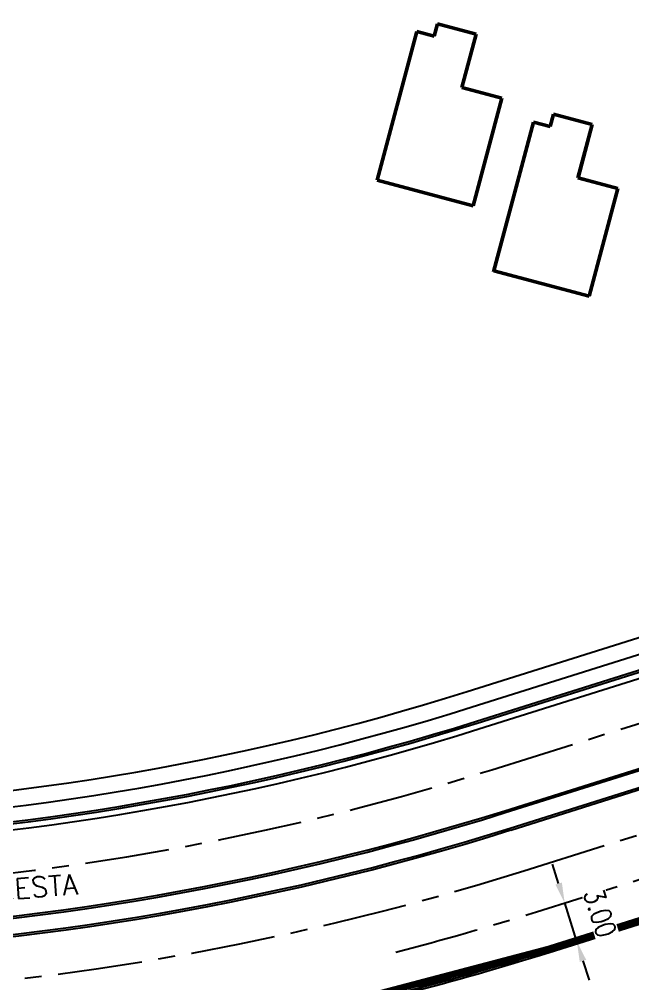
# Model space of a CAD drawing. Header units: metres. Extents: x 689715 to 690980, y 1005284 to 1006835.
# Drawn here: x 690718.7 to 690764.1, y 1005719.6 to 1005791.1 of the extents above; entities that cross this region are included whole.
import ezdxf

# ---------------------------------------------------------------- set-up
doc = ezdxf.new("R2010")
doc.units = ezdxf.units.M
doc.linetypes.add('CENTER', pattern=[2, 1.25, -0.25, 0.25, -0.25])
doc.linetypes.add('DASHED2', pattern=[0.375, 0.25, -0.125])
doc.layers.add('A-AREA-BNDY', color=1, linetype='Continuous', lineweight=50)
for name, color, linetype in [('C-CALLE-ACERA', 8, 'Continuous'), ('C-CALLE-BORDE', 7, 'Continuous'), ('C-CALLE-CORDON', 8, 'Continuous'), ('C-CALLE-DIM', 5, 'Continuous'), ('C-CALLE-EJE', 160, 'CENTER'), ('C-CALLES-NOMBRE', 2, 'Continuous'), ('C-LOTE-LINEA', 230, 'Continuous'), ('POLIGONO EFECTIVO FIII', 6, 'Continuous')]:
    doc.layers.add(name, color=color, linetype=linetype)
doc.styles.add('ESTANDAR', font='romans.shx')
doc.styles.add('ESTANDAR 0.8', font='romans.shx', dxfattribs={"width": 0.8})
doc.dimstyles.new('RGIRO', dxfattribs={"dimtxt": 1.5, "dimasz": 1.5, "dimexe": 0.18, "dimexo": 0.06, "dimgap": 0.9, "dimtad": 1, "dimzin": 0, "dimdsep": 46, "dimtxsty": 'ESTANDAR 0.8', "dimcen": 0, "dimse1": 1, "dimse2": 1, "dimclrd": 9, "dimclre": 1, "dimclrt": 3, "dimadec": 0, "dimazin": 0, "dimtfac": 1, "dimtmove": 2, "dimatfit": 3, "dimfxl": 1, "dimtfill": 1, "dimtolj": 1, "dimtzin": 0, "dimarcsym": 2})

# ---------------------------------------------------------------- blocks, each defined once
blk = doc.blocks.new('*D238')
at = {"layer": 'C-CALLE-DIM', "color": 9, "lineweight": -2, "transparency": 16777216}
for p, q in [((690758.632, 1005727.043), (690758.181, 1005728.473)), ((690760.433, 1005721.319), (690760.884, 1005719.889))]:
    blk.add_line(p, q, dxfattribs=at)
at = {"layer": 'C-CALLE-DIM', "color": 9, "transparency": 16777216}
blk.add_solid([(690758.87, 1005727.118), (690758.393, 1005726.968), (690759.082, 1005725.612)], dxfattribs=at)
at = {"layer": 'Defpoints', "color": 0, "transparency": 16777216}
for p in [(690758.618, 1005725.466), (690759.082, 1005725.612), (690759.519, 1005722.604)]:
    blk.add_point(p, dxfattribs=at)
at = {"layer": 'C-CALLE-DIM', "color": 3, "transparency": 16777216, "insert": (690761.707, 1005724.866), "char_height": 1.5, "attachment_point": 5, "rotation": 287.4727, "style": 'ESTANDAR 0.8', "bg_fill": 3, "box_fill_scale": 1.1, "bg_fill_color": 256, "bg_fill_true_color": 13158600, "bg_fill_transparency": 0}
blk.add_mtext('\\A1;3.00', dxfattribs=at)
at = {"layer": 'C-CALLE-DIM', "color": 9, "lineweight": -2, "transparency": 16777216}
blk.add_line((690759.983, 1005722.75), (690759.082, 1005725.612), dxfattribs=at)
at = {"layer": 'C-CALLE-DIM', "color": 9, "transparency": 16777216}
blk.add_solid([(690760.672, 1005721.395), (690760.195, 1005721.244), (690759.983, 1005722.75)], dxfattribs=at)
blk = doc.blocks.new('Castilla A - Mm5')
at = {"layer": 'A-AREA-BNDY'}
for p, q in [((-6025, 12340), (-3055, 12340)), ((-6025, 11400), (-6025, 12340)), ((-3055, 8260), (-3055, 12340)), ((-7340, 11400), (-6025, 11400)), ((-7340, 11400), (-7340, 0)), ((0, 8260), (-3055, 8260)), ((0, 8260), (0, 0)), ((0, 0), (-7340, 0))]:
    blk.add_line(p, q, dxfattribs=at)
blk = doc.blocks.new('Castilla B - Mm5')
at = {"layer": 'A-AREA-BNDY'}
for p, q in [((-6030, 12337), (-3060, 12337)), ((-6030, 11400), (-6030, 12337)), ((-3055, 8260), (-3060, 12337)), ((-7300, 11400), (-7300, 0)), ((-7300, 11400), (-6030, 11400)), ((0, 8260), (-3055, 8260)), ((0, 8260), (0, 0)), ((0, 0), (-7300, 0))]:
    blk.add_line(p, q, dxfattribs=at)
blk = doc.blocks.new('A$C5dd979a5')
at = {"layer": 'A-AREA-BNDY'}
for p, q in [((-6.03, 11.4), (-6.03, 12.337)), ((-6.03, 12.337), (-3.06, 12.337)), ((-3.06, 8.26), (-3.06, 12.337)), ((-7.3, 11.4), (-7.3, -0.07)), ((-7.3, 11.4), (-6.03, 11.4)), ((0, 8.26), (-3.06, 8.26)), ((0, 8.26), (0, 0)), ((0, 0), (-7.3, 0))]:
    blk.add_line(p, q, dxfattribs=at)

msp = doc.modelspace()

# ---------------------------------------------------------------- linework, layer by layer
at = {"layer": 'C-CALLE-ACERA'}
for p, q in [((690757.897, 1005722.094), (690775.478, 1005727.628)), ((690757.897, 1005722.094), (690775.335, 1005727.583)), ((690757.942, 1005721.951), (690775.523, 1005727.485))]:
    msp.add_line(p, q, dxfattribs=at)
for radius, start in [(210.1, 284.46873), (210.1, 284.4728), (210.25, 284.46873)]:
    msp.add_arc((690694.814, 1005922.5), radius, start, 287.4727, dxfattribs=at)
at = {"layer": 'C-CALLE-BORDE'}
msp.add_lwpolyline([(690639.268, 1005740.673), (690645.85, 1005738.917, 0.142351), (690751.862, 1005741.266), (690839.662, 1005768.904, -0.092088), (690915.802, 1005778.185), (690944.91, 1005776.367)], format="xyb", dxfattribs=at)
at = {"layer": 'C-CALLE-CORDON'}
for p, q in [((690754.639, 1005732.443), (690776.227, 1005739.238)), ((690754.684, 1005732.3), (690776.272, 1005739.095)), ((690755.045, 1005731.155), (690776.632, 1005737.951)), ((690755.09, 1005731.012), (690776.677, 1005737.807))]:
    msp.add_line(p, q, dxfattribs=at)
for points in [[(690636.062, 1005738.526), (690645.103, 1005736.115, 0.142351), (690752.733, 1005738.5), (690840.533, 1005766.137, -0.092088), (690915.621, 1005775.29), (690944.73, 1005773.473, 0.436584), (690952.696, 1005781.059), (690952.674, 1005782.71)], [(690636.178, 1005738.961), (690645.219, 1005736.55, 0.142351), (690752.597, 1005738.929), (690840.398, 1005766.567, -0.092088), (690915.65, 1005775.74), (690944.758, 1005773.922, 0.436584), (690952.246, 1005781.053), (690952.224, 1005782.704)], [(690636.217, 1005739.106), (690645.257, 1005736.695, 0.142351), (690752.552, 1005739.072), (690840.353, 1005766.71, -0.092088), (690915.659, 1005775.889), (690944.767, 1005774.072, 0.436584), (690952.096, 1005781.051), (690952.074, 1005782.702)], [(690638.959, 1005739.513), (690645.541, 1005737.758, 0.142351), (690752.222, 1005740.122), (690840.023, 1005767.759, -0.092088), (690915.727, 1005776.987), (690944.836, 1005775.17)], [(690636.217, 1005739.106), (690645.257, 1005736.695, 0.142351), (690752.552, 1005739.072), (690840.353, 1005766.71, -0.092088), (690915.659, 1005775.889), (690944.767, 1005774.072)]]:
    msp.add_lwpolyline(points, format="xyb", dxfattribs=at)
for radius in [199.4, 199.25, 200.75, 200.6]:
    msp.add_arc((690694.814, 1005922.5), radius, 255.06604, 287.4727, dxfattribs=at)
at = {"layer": 'C-CALLE-EJE', "ltscale": 5}
for points in [[(690634.2, 1005735.737), (690644.285, 1005733.047, 0.142351), (690753.686, 1005735.472), (690841.486, 1005763.109, -0.092088), (690915.424, 1005772.122), (690966.662, 1005768.922)], [(690628.714, 1005729.08, 0.001087), (690630.41, 1005728.624), (690642.262, 1005725.463, 0.142351), (690756.043, 1005727.984), (690843.843, 1005755.621, -0.092088), (690914.934, 1005764.287), (690966.173, 1005761.088)], [(690746.573, 1005721.972, 0.01309), (690756.996, 1005724.955), (690776.151, 1005730.985)]]:
    msp.add_lwpolyline(points, format="xyb", dxfattribs=at)
at = {"layer": 'C-LOTE-LINEA', "linetype": 'DASHED2', "ltscale": 10}
msp.add_lwpolyline([(690527.163, 1005762.552, 0.06097), (690620.713, 1005724.923), (690640.696, 1005719.593, 0.14235), (690757.867, 1005722.189), (690845.667, 1005749.826, -0.092088), (690914.556, 1005758.224), (690939.615, 1005756.659, -0.432046), (690945.196, 1005749.935), (690944.607, 1005745.162), (690942.901, 1005731.346), (690930.48, 1005684.672), (690925.166, 1005664.705), (690911.019, 1005618.732), (690882.38, 1005530.82), (690879.935, 1005523.811), (690874.414, 1005511.208), (690854.384, 1005461.893)], format="xyb", dxfattribs=at)
at = {"layer": 'POLIGONO EFECTIVO FIII', "linetype": 'Continuous', "ltscale": 10, "const_width": 0.5}
msp.add_lwpolyline([(690527.163, 1005762.552, 0.06097), (690620.713, 1005724.923), (690640.696, 1005719.593, 0.14235), (690757.867, 1005722.189), (690845.667, 1005749.826, -0.092088), (690914.556, 1005758.224), (690939.615, 1005756.659, -0.432046), (690945.196, 1005749.935), (690944.607, 1005745.162), (690942.901, 1005731.346), (690930.48, 1005684.672), (690925.166, 1005664.705), (690911.019, 1005618.732), (690882.38, 1005530.82), (690879.935, 1005523.811), (690874.414, 1005511.208), (690854.384, 1005461.893)], format="xyb", dxfattribs=at)

# ---------------------------------------------------------------- block references
at = {"xscale": 0.001, "yscale": 0.001, "zscale": 0.001, "rotation": 345.0660436348151}
for name, p in [('Castilla A - Mm5', (690752.296, 1005777.238)), ('Castilla B - Mm5', (690760.891, 1005770.545))]:
    msp.add_blockref(name, p, dxfattribs=at)
at = {"rotation": 345.0660436348151}
msp.add_blockref('A$C5dd979a5', (690760.891, 1005770.545), dxfattribs=at)

# ---------------------------------------------------------------- texts
at = {"layer": 'C-CALLES-NOMBRE', "insert": (690710.841, 1005726.121), "char_height": 1.5, "attachment_point": 5, "rotation": 4.11996, "style": 'ESTANDAR'}
msp.add_mtext('\\A1;BOULEVARD LA FORESTA', dxfattribs=at)

# ---------------------------------------------------------------- next in the draw order: dimensions: what is measured, and where the dimension line sits
at = {"layer": 'C-CALLE-DIM'}
dim = msp.add_aligned_dim(p1=(690759.519, 1005722.604), p2=(690758.618, 1005725.466), distance=-0.486, dimstyle='RGIRO', dxfattribs=at)
dim.commit()
dim.dimension.update_dxf_attribs({"geometry": '*D238', "text_midpoint": (690761.707, 1005724.866)})

doc.saveas('drawing.dxf')
